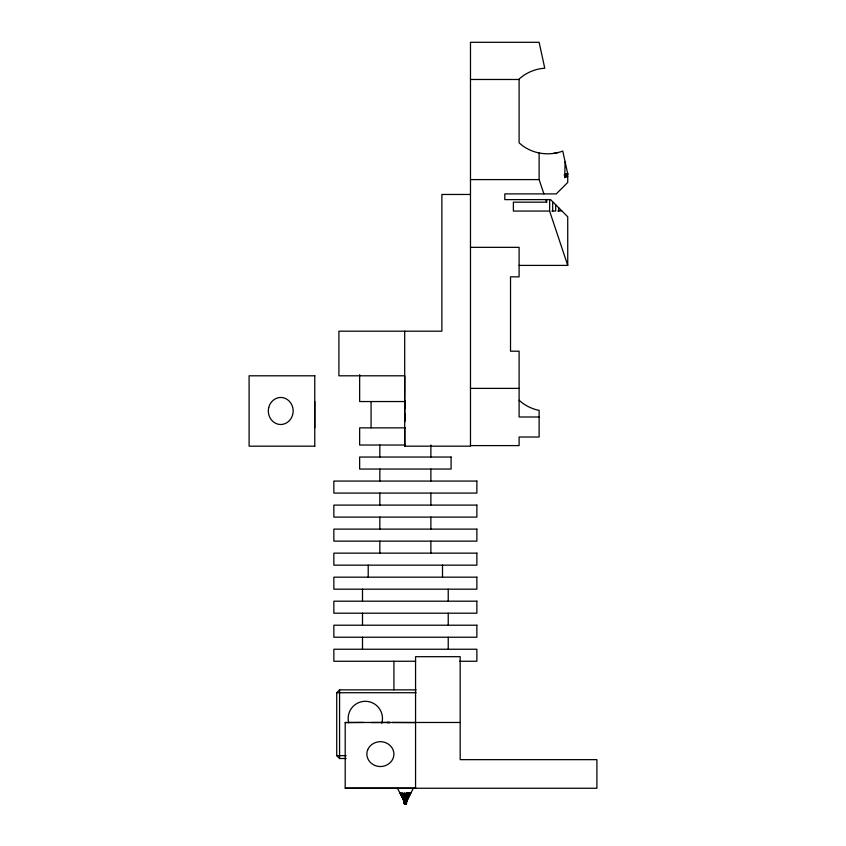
<?xml version="1.0" encoding="UTF-8"?>
<svg xmlns="http://www.w3.org/2000/svg" width="846" height="846" viewBox="0 0 846 846"><rect width="100%" height="100%" fill="white"/><g stroke="black" fill="none" stroke-linecap="round" stroke-linejoin="round"><path stroke-width="1.27" d="M404.758 413.43C404.737 443.59 404.769 377.623 404.737 408.544M519.106 265.401L567.729 265.401L549.614 211.056L549.667 199.614M404.695 399.259L404.811 375.804L338.908 375.804L338.908 331.188L441.876 331.188L441.876 194.464L470.482 194.464M405.879 802.611L410.373 792.829L405.742 803.7L409.337 792.829L405.921 803.7L397.504 788.483M406.239 800.443L407.814 797.175M405.921 802.611L413.229 788.483M406.471 800.443L410.68 792.829L405.572 802.611L410.839 792.829M405.414 802.611L410.68 792.829M565.107 161.819L564.716 177.671L567.729 173.874L562.77 151.074C554.595 154.184 545.511 154.596 537.041 152.502A42.913 42.913 0 0 1 522.49 145.66L519.106 142.858L519.106 79.038C526.127 72.724 535.317 68.748 544.761 68.23L539.124 42.3L470.482 42.3L470.482 446.17L404.695 446.17L404.695 331.188M346.183 758.513L339.574 758.513L336.719 755.647L336.719 692.726L339.574 689.86L416.147 689.86M564.684 175.651L567.729 173.874L567.729 182.45L556.287 193.893L504.808 193.893L504.808 199.614L550.566 199.614L567.729 216.777L567.729 265.401M565.445 177.427L567.729 176.359M564.462 175.207L567.729 173.874L565.117 174.223M564.166 174.942L567.729 173.874L565.16 174.424M553.379 153.454L558.381 152.502M371.267 722.526L389.826 722.442M389.498 722.526L387.056 722.516L389.826 722.526M470.482 79.482L519.106 79.482M470.482 179.595L539.124 179.595L543.893 193.893M546.653 199.614L546.653 202.173L513.385 202.173L513.385 211.056L549.614 211.056M551.835 211.056L555.685 211.056L555.685 204.732M557.789 211.056L561.712 210.749M470.482 247.339L519.106 247.339L519.106 276.843L510.519 276.843L510.519 351.206L519.106 351.206L519.106 416.993L539.124 416.993M314.881 375.804L249.094 375.804L249.094 446.17L314.881 446.17M470.482 388.388L519.106 388.388M314.765 401.543L314.765 427.865M405.361 401.543L359.645 401.543L359.645 374.662M405.361 427.865L359.645 427.865L359.645 445.028L405.361 445.028M470.482 445.599L519.106 445.599L519.106 437.012L539.124 437.012L539.124 410.321L537.041 409.929A42.903 42.903 0 0 1 522.49 403.077L519.106 400.274M415.576 661.255L333.853 661.255L333.853 649.242L476.869 649.242L476.869 661.255L459.568 661.255M336.719 692.726L416.147 692.726M460.182 722.473L345.2 722.473L345.2 788.25L596.906 788.25L596.906 759.655L460.182 759.655L460.182 656.686L415.566 656.686L415.566 788.25M345.2 722.579L363.505 722.442M336.719 755.647L346.183 755.647M345.2 788.144L415.566 788.144M401.945 795.251L404.991 803.7L401.057 794.034L405.181 803.7L400.179 792.829L405.89 803.7L408.639 792.829L406.08 803.7L407.846 792.829L406.217 803.7L401.089 792.829L406.408 803.7L406.069 792.829L406.471 803.7L404.219 803.7L404.155 801.289M392.11 722.473L415.566 722.579M399.862 792.829L405.53 803.7L400.179 792.829L406.196 803.7L406.979 792.829L406.334 803.7L402.485 792.829L406.503 803.7L404.208 792.829L406.471 803.7M401.913 795.251L404.811 803.7L403.447 798.867M545.797 199.614L546.653 202.173M403.352 798.867L404.652 803.7L403.69 798.867M403.616 798.867L404.515 803.7L404.356 801.289M558.698 207.746L558.698 211.056M552.671 201.718L552.671 211.056M539.124 152.904L539.124 179.595M448.232 589.186L448.232 601.189M448.232 613.202L448.232 625.215M448.232 637.228L448.232 649.242M442.511 565.16L442.511 577.173M430.878 445.028L430.878 457.041M430.878 469.054L430.878 481.067M430.878 493.081L430.878 505.094M430.878 517.107L430.878 529.12M430.878 541.133L430.878 553.147M404.811 427.865L404.811 446.17M393.929 661.255L393.929 689.86M379.843 445.028L379.843 457.041M379.843 469.054L379.843 481.067M379.843 493.081L379.843 505.094M379.843 517.107L379.843 529.12M379.843 541.133L379.843 553.147M371.077 401.543L371.077 427.865M368.211 565.16L368.211 577.173M362.5 589.186L362.5 601.189M362.5 613.202L362.5 625.215M362.5 637.228L362.5 649.242M339.574 689.86L339.574 758.513M314.765 375.804L314.765 446.17M348.711 722.791A17.163 17.163 0 0 1 365.567 701.302A17.163 17.163 0 0 1 381.8 723.256M404.652 801.289L404.219 803.7L404.631 801.289M268.69 407.74L268.457 409.041A10.004 6.768 -90 0 0 268.468 413.007C269.123 418.061 272.74 422.778 277.763 424.11A24.735 16.73 90 0 0 282.596 424.343C288.158 423.465 292.367 418.4 293.023 412.933A10.004 6.768 -90 0 0 293.012 408.967C292.356 403.912 288.729 399.196 283.717 397.863A24.735 16.73 90 0 0 278.884 397.631C273.787 398.434 269.758 402.791 268.69 407.74M367.64 749.968L367.259 751.132A24.735 16.73 0 0 0 367.027 755.964C367.894 761.527 372.97 765.746 378.437 766.391A10.004 6.768 0 0 0 382.403 766.381C387.457 765.725 392.174 762.098 393.496 757.085A24.735 16.73 0 0 0 393.739 752.253C392.861 746.69 387.796 742.481 382.329 741.826A10.004 6.768 0 0 0 378.363 741.836C373.71 742.46 369.342 745.527 367.64 749.968M451.087 457.041L359.645 457.041L359.645 469.054L451.087 469.054L451.087 457.041M476.869 481.067L333.853 481.067L333.853 493.081L476.869 493.081L476.869 481.067M476.869 505.094L333.853 505.094L333.853 517.107L476.869 517.107L476.869 505.094M476.869 529.12L333.853 529.12L333.853 541.133L476.869 541.133L476.869 529.12M476.869 553.147L333.853 553.147L333.853 565.16L476.869 565.16L476.869 553.147M476.869 577.173L333.853 577.173L333.853 589.186L476.869 589.186L476.869 577.173M476.869 601.189L333.853 601.189L333.853 613.202L476.869 613.202L476.869 601.189M476.869 625.215L333.853 625.215L333.853 637.228L476.869 637.228L476.869 625.215"/></g></svg>
